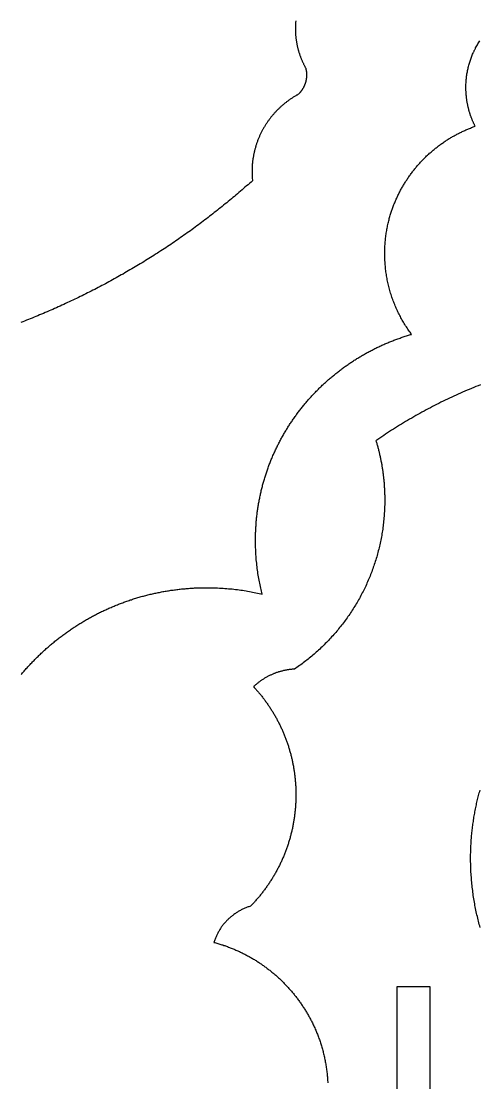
# Model space of a CAD drawing. Extents: x 25 to 747, y 34 to 1185.
# Drawn here: x 346.1 to 432.3, y 758.3 to 958 of the extents above; entities that cross this region are included whole.
import ezdxf

# ---------------------------------------------------------------- set-up
doc = ezdxf.new("R2010")
doc.units = 0
doc.layers.add('Default_Layer', color=1, linetype='CONTINUOUS')

msp = doc.modelspace()

# ---------------------------------------------------------------- linework, layer by layer
at = {"layer": 'Default_Layer'}
for points in [[(397.74, 958.04), (397.73, 957.93), (397.72, 957.82), (397.72, 957.71), (397.71, 957.59), (397.7, 957.48), (397.69, 957.37), (397.69, 957.25), (397.68, 957.14), (397.68, 957.03), (397.68, 956.91), (397.67, 956.8), (397.67, 956.68), (397.67, 956.57), (397.67, 956.44), (397.67, 956.31), (397.68, 956.19), (397.68, 956.06), (397.69, 955.94), (397.69, 955.81), (397.7, 955.69), (397.71, 955.56), (397.71, 955.44), (397.72, 955.31), (397.73, 955.19), (397.75, 955.07), (397.76, 954.94), (397.77, 954.82), (397.79, 954.7), (397.8, 954.58), (397.82, 954.45), (397.84, 954.33), (397.86, 954.21), (397.87, 954.09), (397.9, 953.97), (397.92, 953.85), (397.94, 953.73), (397.96, 953.61), (397.99, 953.49), (398.01, 953.37), (398.04, 953.25), (398.06, 953.14), (398.09, 953.02), (398.12, 952.9), (398.15, 952.79), (398.18, 952.67), (398.21, 952.55), (398.24, 952.44), (398.28, 952.32), (398.31, 952.21), (398.35, 952.1), (398.38, 951.98), (398.42, 951.87), (398.46, 951.76), (398.49, 951.64), (398.53, 951.53), (398.57, 951.42), (398.61, 951.31), (398.66, 951.2), (398.7, 951.09), (398.74, 950.98), (398.78, 950.87), (398.83, 950.77), (398.88, 950.66), (398.92, 950.55), (398.97, 950.44), (399.02, 950.34), (399.07, 950.23), (399.12, 950.13), (399.17, 950.02), (399.22, 949.92), (399.27, 949.82), (399.32, 949.72), (399.37, 949.61), (399.43, 949.51), (399.48, 949.41), (399.54, 949.31), (399.6, 949.21), (399.62, 949.14), (399.64, 949.06), (399.65, 948.98), (399.67, 948.9), (399.69, 948.82), (399.7, 948.74), (399.71, 948.66), (399.73, 948.58), (399.74, 948.49), (399.75, 948.41), (399.75, 948.32), (399.76, 948.23), (399.76, 948.15), (399.77, 948.06), (399.77, 947.97), (399.77, 947.88), (399.77, 947.82), (399.77, 947.75), (399.77, 947.68), (399.76, 947.62), (399.76, 947.55), (399.76, 947.48), (399.75, 947.42), (399.74, 947.35), (399.74, 947.29), (399.73, 947.22), (399.72, 947.16), (399.71, 947.09), (399.7, 947.03), (399.69, 946.97), (399.68, 946.9), (399.66, 946.84), (399.65, 946.78), (399.64, 946.71), (399.62, 946.65), (399.61, 946.59), (399.59, 946.53), (399.57, 946.47), (399.55, 946.4), (399.53, 946.34), (399.52, 946.28), (399.49, 946.22), (399.47, 946.16), (399.45, 946.1), (399.43, 946.04), (399.41, 945.98), (399.38, 945.93), (399.36, 945.87), (399.33, 945.81), (399.31, 945.75), (399.28, 945.7), (399.25, 945.64), (399.22, 945.58), (399.2, 945.53), (399.17, 945.47), (399.14, 945.42), (399.11, 945.36), (399.07, 945.31), (399.04, 945.25), (399.01, 945.2), (398.98, 945.15), (398.94, 945.09), (398.91, 945.04), (398.87, 944.99), (398.84, 944.94), (398.8, 944.89), (398.76, 944.84), (398.73, 944.79), (398.69, 944.74), (398.65, 944.69), (398.61, 944.64), (398.57, 944.59), (398.53, 944.55), (398.49, 944.5), (398.45, 944.45), (398.41, 944.41), (398.36, 944.36), (398.32, 944.32), (398.28, 944.27), (398.23, 944.23), (398.11, 944.16), (397.99, 944.09), (397.87, 944.03), (397.75, 943.95), (397.63, 943.88), (397.51, 943.81), (397.39, 943.74), (397.27, 943.67), (397.16, 943.59), (397.04, 943.51), (396.92, 943.44), (396.81, 943.36), (396.69, 943.28), (396.58, 943.2), (396.47, 943.12), (396.36, 943.04), (396.24, 942.96), (396.13, 942.88), (396.02, 942.79), (395.92, 942.71), (395.81, 942.62), (395.7, 942.54), (395.59, 942.45), (395.49, 942.36), (395.38, 942.27), (395.28, 942.19), (395.17, 942.09), (395.07, 942), (394.97, 941.91), (394.87, 941.82), (394.76, 941.73), (394.67, 941.63), (394.57, 941.54), (394.47, 941.44), (394.37, 941.34), (394.27, 941.25), (394.18, 941.15), (394.08, 941.05), (393.99, 940.95), (393.89, 940.85), (393.8, 940.75), (393.71, 940.65), (393.62, 940.54), (393.53, 940.44), (393.44, 940.34), (393.35, 940.23), (393.26, 940.12), (393.18, 940.02), (393.09, 939.91), (393.01, 939.8), (392.92, 939.7), (392.84, 939.59), (392.76, 939.48), (392.68, 939.37), (392.6, 939.25), (392.52, 939.14), (392.44, 939.03), (392.36, 938.92), (392.28, 938.8), (392.21, 938.69), (392.13, 938.57), (392.06, 938.46), (391.99, 938.34), (391.92, 938.22), (391.84, 938.11), (391.77, 937.99), (391.7, 937.87), (391.64, 937.75), (391.57, 937.63), (391.5, 937.51), (391.44, 937.39), (391.37, 937.27), (391.31, 937.14), (391.25, 937.02), (391.19, 936.9), (391.13, 936.77), (391.07, 936.65), (391.01, 936.52), (390.95, 936.4), (390.9, 936.27), (390.84, 936.14), (390.79, 936.02), (390.74, 935.89), (390.68, 935.76), (390.63, 935.63), (390.58, 935.5), (390.53, 935.37), (390.49, 935.24), (390.44, 935.11), (390.39, 934.98), (390.35, 934.84), (390.31, 934.71), (390.26, 934.58), (390.22, 934.44), (390.18, 934.31), (390.15, 934.18), (390.11, 934.04), (390.07, 933.91), (390.04, 933.77), (390, 933.63), (389.97, 933.5), (389.94, 933.36), (389.9, 933.22), (389.87, 933.08), (389.85, 932.95), (389.82, 932.81), (389.79, 932.67), (389.77, 932.53), (389.74, 932.39), (389.72, 932.25), (389.7, 932.11), (389.68, 931.96), (389.66, 931.82), (389.64, 931.68), (389.62, 931.54), (389.61, 931.4), (389.59, 931.25), (389.58, 931.11), (389.57, 930.96), (389.56, 930.82), (389.55, 930.68), (389.54, 930.53), (389.53, 930.39), (389.53, 930.24), (389.52, 930.09), (389.52, 929.95), (389.52, 929.8), (389.52, 929.65), (389.52, 929.43), (389.52, 929.21), (389.53, 928.99), (389.54, 928.78), (389.55, 928.57), (389.57, 928.36), (389.59, 928.16), (389.6, 927.97), (389.33, 927.72), (389.05, 927.47), (388.77, 927.22), (388.48, 926.98), (388.2, 926.73), (387.92, 926.48), (387.64, 926.24), (387.35, 926), (387.07, 925.75), (386.78, 925.51), (386.5, 925.27), (386.21, 925.03), (385.93, 924.79), (385.64, 924.55), (385.35, 924.31), (385.06, 924.07), (384.77, 923.83), (384.48, 923.59), (384.19, 923.36), (383.9, 923.12), (383.61, 922.89), (383.31, 922.65), (383.02, 922.42), (382.73, 922.19), (382.43, 921.96), (382.14, 921.73), (381.84, 921.5), (381.54, 921.27), (381.25, 921.04), (380.95, 920.81), (380.65, 920.58), (380.35, 920.36), (380.05, 920.13), (379.75, 919.91), (379.45, 919.68), (379.15, 919.46), (378.84, 919.24), (378.54, 919.01), (378.24, 918.79), (377.93, 918.57), (377.63, 918.35), (377.32, 918.14), (377.02, 917.92), (376.71, 917.7), (376.4, 917.48), (376.09, 917.27), (375.78, 917.05), (375.48, 916.84), (375.17, 916.63), (374.86, 916.42), (374.54, 916.2), (374.23, 915.99), (373.92, 915.78), (373.61, 915.57), (373.29, 915.37), (372.98, 915.16), (372.67, 914.95), (372.35, 914.75), (372.03, 914.54), (371.72, 914.34), (371.4, 914.13), (371.08, 913.93), (370.76, 913.73), (370.45, 913.53), (370.13, 913.33), (369.81, 913.13), (369.49, 912.93), (369.16, 912.73), (368.84, 912.53), (368.52, 912.34), (368.2, 912.14), (367.87, 911.95), (367.55, 911.76), (367.23, 911.56), (366.9, 911.37), (366.57, 911.18), (366.25, 910.99), (365.92, 910.8), (365.59, 910.61), (365.27, 910.42), (364.94, 910.24), (364.61, 910.05), (364.28, 909.87), (363.95, 909.68), (363.62, 909.5), (363.29, 909.31), (362.95, 909.13), (362.62, 908.95), (362.29, 908.77), (361.95, 908.59), (361.62, 908.41), (361.29, 908.24), (360.95, 908.06), (360.61, 907.88), (360.28, 907.71), (359.94, 907.53), (359.6, 907.36), (359.27, 907.19), (358.93, 907.02), (358.59, 906.85), (358.25, 906.68), (357.91, 906.51), (357.57, 906.34), (357.23, 906.17), (356.89, 906.01), (356.54, 905.84), (356.2, 905.68), (355.86, 905.51), (355.51, 905.35), (355.17, 905.19), (354.82, 905.03), (354.48, 904.87), (354.13, 904.71), (353.79, 904.55), (353.44, 904.39), (353.09, 904.24), (352.74, 904.08), (352.4, 903.92), (352.05, 903.77), (351.7, 903.62), (351.35, 903.47), (351, 903.31), (350.65, 903.16), (350.3, 903.02), (349.94, 902.87), (349.59, 902.72), (349.24, 902.57), (348.88, 902.43), (348.53, 902.28), (348.18, 902.14), (347.82, 902), (347.47, 901.85), (347.11, 901.71), (346.75, 901.57), (346.4, 901.43), (346.04, 901.29)], [(346.1, 835.06), (346.24, 835.23), (346.38, 835.39), (346.52, 835.55), (346.66, 835.71), (346.8, 835.87), (346.94, 836.04), (347.08, 836.19), (347.22, 836.35), (347.36, 836.51), (347.51, 836.67), (347.65, 836.82), (347.8, 836.98), (347.94, 837.14), (348.09, 837.29), (348.24, 837.44), (348.38, 837.6), (348.53, 837.75), (348.68, 837.9), (348.83, 838.05), (348.98, 838.2), (349.13, 838.35), (349.28, 838.5), (349.44, 838.65), (349.59, 838.8), (349.74, 838.94), (349.9, 839.09), (350.05, 839.24), (350.21, 839.38), (350.37, 839.52), (350.52, 839.67), (350.68, 839.81), (350.84, 839.95), (351, 840.09), (351.16, 840.23), (351.32, 840.37), (351.48, 840.51), (351.64, 840.65), (351.8, 840.79), (351.97, 840.92), (352.13, 841.06), (352.3, 841.19), (352.46, 841.33), (352.63, 841.46), (352.79, 841.59), (352.96, 841.72), (353.13, 841.85), (353.29, 841.99), (353.46, 842.11), (353.63, 842.24), (353.8, 842.37), (353.97, 842.5), (354.14, 842.62), (354.31, 842.75), (354.49, 842.88), (354.66, 843), (354.83, 843.12), (355.01, 843.24), (355.18, 843.37), (355.36, 843.49), (355.53, 843.61), (355.71, 843.73), (355.88, 843.84), (356.06, 843.96), (356.24, 844.08), (356.42, 844.19), (356.6, 844.31), (356.78, 844.42), (356.96, 844.54), (357.14, 844.65), (357.32, 844.76), (357.5, 844.87), (357.68, 844.98), (357.87, 845.09), (358.05, 845.2), (358.24, 845.31), (358.42, 845.41), (358.6, 845.52), (358.79, 845.62), (358.98, 845.73), (359.16, 845.83), (359.35, 845.93), (359.54, 846.04), (359.73, 846.14), (359.92, 846.24), (360.11, 846.34), (360.3, 846.43), (360.49, 846.53), (360.68, 846.63), (360.87, 846.72), (361.06, 846.82), (361.25, 846.91), (361.44, 847), (361.64, 847.1), (361.83, 847.19), (362.03, 847.28), (362.22, 847.37), (362.42, 847.45), (362.61, 847.54), (362.81, 847.63), (363.01, 847.71), (363.2, 847.8), (363.4, 847.88), (363.6, 847.97), (363.8, 848.05), (364, 848.13), (364.2, 848.21), (364.4, 848.29), (364.6, 848.37), (364.8, 848.44), (365, 848.52), (365.2, 848.59), (365.4, 848.67), (365.61, 848.74), (365.81, 848.82), (366.01, 848.89), (366.22, 848.96), (366.42, 849.03), (366.63, 849.1), (366.83, 849.16), (367.04, 849.23), (367.24, 849.3), (367.45, 849.36), (367.66, 849.43), (367.87, 849.49), (368.07, 849.55), (368.28, 849.61), (368.49, 849.67), (368.7, 849.73), (368.91, 849.79), (369.12, 849.85), (369.33, 849.9), (369.54, 849.96), (369.75, 850.01), (369.96, 850.07), (370.18, 850.12), (370.39, 850.17), (370.6, 850.22), (370.81, 850.27), (371.03, 850.32), (371.24, 850.37), (371.46, 850.41), (371.67, 850.46), (371.88, 850.5), (372.1, 850.54), (372.32, 850.59), (372.53, 850.63), (372.75, 850.67), (372.96, 850.71), (373.18, 850.75), (373.4, 850.78), (373.62, 850.82), (373.84, 850.85), (374.05, 850.89), (374.27, 850.92), (374.49, 850.95), (374.71, 850.98), (374.93, 851.01), (375.15, 851.04), (375.37, 851.07), (375.59, 851.1), (375.81, 851.12), (376.04, 851.15), (376.26, 851.17), (376.48, 851.19), (376.7, 851.21), (376.92, 851.23), (377.15, 851.25), (377.37, 851.27), (377.59, 851.29), (377.82, 851.3), (378.04, 851.32), (378.27, 851.33), (378.49, 851.35), (378.72, 851.36), (378.94, 851.37), (379.17, 851.38), (379.39, 851.39), (379.62, 851.39), (379.85, 851.4), (380.07, 851.4), (380.3, 851.41), (380.53, 851.41), (380.76, 851.41), (380.98, 851.41), (381.33, 851.41), (381.68, 851.41), (382.03, 851.4), (382.37, 851.39), (382.72, 851.38), (383.06, 851.37), (383.4, 851.35), (383.75, 851.33), (384.09, 851.31), (384.43, 851.29), (384.77, 851.26), (385.1, 851.23), (385.44, 851.2), (385.77, 851.17), (386.11, 851.13), (386.44, 851.09), (386.77, 851.05), (387.09, 851.01), (387.42, 850.96), (387.74, 850.92), (388.07, 850.87), (388.39, 850.82), (388.7, 850.76), (389.02, 850.71), (389.33, 850.65), (389.64, 850.59), (389.95, 850.53), (390.26, 850.47), (390.56, 850.4), (390.87, 850.33), (391.17, 850.26), (391.46, 850.19), (391.39, 850.48), (391.31, 850.76), (391.24, 851.05), (391.17, 851.35), (391.1, 851.64), (391.04, 851.94), (390.98, 852.24), (390.91, 852.54), (390.86, 852.85), (390.8, 853.15), (390.75, 853.46), (390.69, 853.77), (390.64, 854.09), (390.6, 854.4), (390.55, 854.72), (390.51, 855.03), (390.47, 855.35), (390.43, 855.67), (390.4, 856), (390.36, 856.32), (390.33, 856.65), (390.31, 856.97), (390.28, 857.3), (390.26, 857.63), (390.24, 857.96), (390.22, 858.29), (390.21, 858.62), (390.19, 858.96), (390.18, 859.29), (390.18, 859.63), (390.17, 859.96), (390.17, 860.3), (390.17, 860.51), (390.17, 860.73), (390.18, 860.94), (390.18, 861.16), (390.19, 861.37), (390.19, 861.58), (390.2, 861.8), (390.21, 862.01), (390.22, 862.22), (390.23, 862.44), (390.24, 862.65), (390.25, 862.86), (390.27, 863.07), (390.28, 863.28), (390.3, 863.49), (390.31, 863.71), (390.33, 863.92), (390.35, 864.13), (390.37, 864.34), (390.39, 864.55), (390.42, 864.75), (390.44, 864.96), (390.46, 865.17), (390.49, 865.38), (390.52, 865.59), (390.54, 865.8), (390.57, 866), (390.6, 866.21), (390.63, 866.42), (390.67, 866.62), (390.7, 866.83), (390.73, 867.03), (390.77, 867.24), (390.8, 867.44), (390.84, 867.65), (390.88, 867.85), (390.92, 868.06), (390.96, 868.26), (391, 868.46), (391.04, 868.67), (391.09, 868.87), (391.13, 869.07), (391.18, 869.27), (391.22, 869.47), (391.27, 869.67), (391.32, 869.87), (391.37, 870.07), (391.42, 870.27), (391.47, 870.47), (391.52, 870.67), (391.58, 870.87), (391.63, 871.07), (391.69, 871.26), (391.74, 871.46), (391.8, 871.66), (391.86, 871.85), (391.92, 872.05), (391.98, 872.25), (392.04, 872.44), (392.1, 872.64), (392.16, 872.83), (392.23, 873.02), (392.29, 873.22), (392.36, 873.41), (392.43, 873.6), (392.49, 873.79), (392.56, 873.99), (392.63, 874.18), (392.7, 874.37), (392.77, 874.56), (392.85, 874.75), (392.92, 874.94), (393, 875.13), (393.07, 875.31), (393.15, 875.5), (393.22, 875.69), (393.3, 875.88), (393.38, 876.06), (393.46, 876.25), (393.54, 876.44), (393.62, 876.62), (393.71, 876.81), (393.79, 876.99), (393.88, 877.17), (393.96, 877.36), (394.05, 877.54), (394.13, 877.72), (394.22, 877.9), (394.31, 878.08), (394.4, 878.26), (394.49, 878.44), (394.58, 878.62), (394.68, 878.8), (394.77, 878.98), (394.86, 879.16), (394.96, 879.34), (395.06, 879.51), (395.15, 879.69), (395.25, 879.87), (395.35, 880.04), (395.45, 880.22), (395.55, 880.39), (395.65, 880.57), (395.75, 880.74), (395.85, 880.91), (395.96, 881.08), (396.06, 881.25), (396.17, 881.43), (396.27, 881.6), (396.38, 881.77), (396.49, 881.94), (396.6, 882.1), (396.71, 882.27), (396.82, 882.44), (396.93, 882.61), (397.04, 882.77), (397.15, 882.94), (397.27, 883.1), (397.38, 883.27), (397.5, 883.43), (397.61, 883.6), (397.73, 883.76), (397.85, 883.92), (397.97, 884.08), (398.09, 884.24), (398.21, 884.41), (398.33, 884.57), (398.45, 884.72), (398.57, 884.88), (398.69, 885.04), (398.82, 885.2), (398.94, 885.36), (399.07, 885.51), (399.19, 885.67), (399.32, 885.82), (399.45, 885.98), (399.58, 886.13), (399.71, 886.28), (399.84, 886.44), (399.97, 886.59), (400.1, 886.74), (400.23, 886.89), (400.37, 887.04), (400.5, 887.19), (400.63, 887.34), (400.77, 887.48), (400.9, 887.63), (401.04, 887.78), (401.18, 887.92), (401.32, 888.07), (401.46, 888.21), (401.6, 888.36), (401.74, 888.5), (401.88, 888.64), (402.02, 888.78), (402.16, 888.93), (402.3, 889.07), (402.45, 889.21), (402.59, 889.34), (402.74, 889.48), (402.88, 889.62), (403.03, 889.76), (403.18, 889.89), (403.33, 890.03), (403.48, 890.16), (403.62, 890.3), (403.77, 890.43), (403.93, 890.56), (404.08, 890.69), (404.23, 890.83), (404.38, 890.96), (404.54, 891.09), (404.69, 891.21), (404.84, 891.34), (405, 891.47), (405.16, 891.6), (405.31, 891.72), (405.47, 891.85), (405.63, 891.97), (405.79, 892.1), (405.95, 892.22), (406.11, 892.34), (406.27, 892.46), (406.43, 892.58), (406.59, 892.7), (406.75, 892.82), (406.92, 892.94), (407.08, 893.06), (407.24, 893.17), (407.41, 893.29), (407.57, 893.41), (407.74, 893.52), (407.91, 893.63), (408.08, 893.75), (408.24, 893.86), (408.41, 893.97), (408.58, 894.08), (408.75, 894.19), (408.92, 894.3), (409.09, 894.41), (409.26, 894.51), (409.44, 894.62), (409.61, 894.73), (409.78, 894.83), (409.96, 894.93), (410.13, 895.04), (410.31, 895.14), (410.48, 895.24), (410.66, 895.34), (410.84, 895.44), (411.01, 895.54), (411.19, 895.64), (411.37, 895.74), (411.55, 895.83), (411.73, 895.93), (411.91, 896.02), (412.09, 896.12), (412.27, 896.21), (412.45, 896.3), (412.63, 896.39), (412.82, 896.48), (413, 896.57), (413.18, 896.66), (413.37, 896.75), (413.55, 896.83), (413.74, 896.92), (413.93, 897.01), (414.11, 897.09), (414.3, 897.17), (414.49, 897.26), (414.68, 897.34), (414.86, 897.42), (415.05, 897.5), (415.24, 897.58), (415.43, 897.65), (415.62, 897.73), (415.81, 897.81), (416.01, 897.88), (416.2, 897.96), (416.39, 898.03), (416.58, 898.1), (416.78, 898.17), (416.97, 898.24), (417.17, 898.31), (417.36, 898.38), (417.56, 898.45), (417.75, 898.52), (417.95, 898.58), (418.14, 898.65), (418.34, 898.71), (418.54, 898.77), (418.74, 898.84), (418.94, 898.9), (419.14, 898.96), (419.34, 899.02), (419.53, 899.07), (419.39, 899.27), (419.24, 899.47), (419.1, 899.67), (418.96, 899.87), (418.82, 900.07), (418.68, 900.28), (418.54, 900.49), (418.41, 900.69), (418.28, 900.9), (418.15, 901.11), (418.02, 901.33), (417.9, 901.54), (417.77, 901.75), (417.65, 901.97), (417.53, 902.19), (417.41, 902.41), (417.3, 902.63), (417.18, 902.85), (417.07, 903.07), (416.96, 903.3), (416.86, 903.52), (416.75, 903.75), (416.65, 903.98), (416.55, 904.21), (416.45, 904.44), (416.35, 904.67), (416.26, 904.91), (416.17, 905.14), (416.08, 905.38), (415.99, 905.62), (415.9, 905.85), (415.82, 906.09), (415.74, 906.33), (415.66, 906.58), (415.59, 906.82), (415.51, 907.06), (415.44, 907.31), (415.37, 907.55), (415.31, 907.8), (415.24, 908.05), (415.18, 908.3), (415.12, 908.55), (415.07, 908.8), (415.01, 909.05), (414.96, 909.3), (414.91, 909.56), (414.87, 909.81), (414.82, 910.07), (414.78, 910.33), (414.74, 910.58), (414.71, 910.84), (414.67, 911.1), (414.64, 911.36), (414.61, 911.62), (414.59, 911.88), (414.56, 912.15), (414.54, 912.41), (414.53, 912.67), (414.51, 912.94), (414.5, 913.2), (414.49, 913.47), (414.48, 913.74), (414.48, 914), (414.48, 914.27), (414.48, 914.52), (414.48, 914.77), (414.49, 915.01), (414.5, 915.26), (414.51, 915.5), (414.52, 915.75), (414.53, 915.99), (414.55, 916.23), (414.57, 916.47), (414.59, 916.71), (414.62, 916.95), (414.64, 917.19), (414.67, 917.43), (414.7, 917.67), (414.73, 917.9), (414.77, 918.13), (414.8, 918.37), (414.84, 918.6), (414.88, 918.83), (414.92, 919.06), (414.97, 919.28), (415.02, 919.51), (415.06, 919.73), (415.11, 919.96), (415.17, 920.18), (415.22, 920.4), (415.28, 920.62), (415.33, 920.83), (415.39, 921.05), (415.45, 921.26), (415.52, 921.47), (415.58, 921.68), (415.64, 921.86), (415.7, 922.04), (415.76, 922.22), (415.82, 922.4), (415.88, 922.58), (415.95, 922.76), (416.01, 922.94), (416.08, 923.11), (416.14, 923.29), (416.21, 923.47), (416.28, 923.64), (416.35, 923.82), (416.42, 923.99), (416.5, 924.16), (416.57, 924.33), (416.65, 924.51), (416.73, 924.68), (416.8, 924.85), (416.88, 925.02), (416.96, 925.19), (417.04, 925.35), (417.13, 925.52), (417.21, 925.69), (417.3, 925.86), (417.38, 926.02), (417.47, 926.19), (417.56, 926.35), (417.65, 926.51), (417.74, 926.67), (417.83, 926.84), (417.92, 927), (418.02, 927.16), (418.11, 927.32), (418.21, 927.47), (418.3, 927.63), (418.4, 927.79), (418.5, 927.94), (418.6, 928.1), (418.7, 928.25), (418.81, 928.41), (418.91, 928.56), (419.02, 928.71), (419.12, 928.86), (419.23, 929.01), (419.34, 929.16), (419.44, 929.31), (419.55, 929.46), (419.67, 929.61), (419.78, 929.75), (419.89, 929.9), (420.01, 930.04), (420.12, 930.19), (420.24, 930.33), (420.35, 930.47), (420.47, 930.61), (420.59, 930.75), (420.71, 930.89), (420.83, 931.03), (420.95, 931.17), (421.08, 931.3), (421.2, 931.44), (421.33, 931.57), (421.45, 931.71), (421.58, 931.84), (421.71, 931.97), (421.84, 932.1), (421.97, 932.23), (422.1, 932.36), (422.23, 932.49), (422.36, 932.62), (422.49, 932.75), (422.63, 932.87), (422.76, 932.99), (422.9, 933.12), (423.04, 933.24), (423.18, 933.36), (423.31, 933.48), (423.45, 933.6), (423.6, 933.72), (423.74, 933.84), (423.88, 933.95), (424.02, 934.07), (424.17, 934.18), (424.31, 934.3), (424.46, 934.41), (424.61, 934.52), (424.75, 934.63), (424.9, 934.74), (425.05, 934.85), (425.2, 934.96), (425.35, 935.06), (425.5, 935.17), (425.66, 935.27), (425.81, 935.38), (425.96, 935.48), (426.12, 935.58), (426.28, 935.68), (426.43, 935.78), (426.59, 935.88), (426.75, 935.97), (426.91, 936.07), (427.07, 936.16), (427.23, 936.26), (427.39, 936.35), (427.55, 936.44), (427.71, 936.53), (427.88, 936.62), (428.04, 936.71), (428.21, 936.79), (428.37, 936.88), (428.54, 936.96), (428.71, 937.05), (428.88, 937.13), (429.05, 937.21), (429.22, 937.29), (429.39, 937.37), (429.56, 937.44), (429.73, 937.52), (429.9, 937.6), (430.07, 937.67), (430.25, 937.74), (430.42, 937.81), (430.6, 937.88), (430.77, 937.95), (430.95, 938.02), (431.13, 938.09), (431.31, 938.15), (431.48, 938.22), (431.43, 938.32), (431.38, 938.42), (431.33, 938.52), (431.28, 938.62), (431.23, 938.72), (431.19, 938.82), (431.14, 938.93), (431.09, 939.03), (431.05, 939.13), (431, 939.24), (430.96, 939.34), (430.92, 939.45), (430.87, 939.56), (430.83, 939.66), (430.79, 939.77), (430.75, 939.88), (430.71, 939.98), (430.67, 940.09), (430.63, 940.2), (430.59, 940.31), (430.56, 940.42), (430.52, 940.53), (430.48, 940.64), (430.45, 940.75), (430.42, 940.87), (430.38, 940.98), (430.35, 941.09), (430.32, 941.2), (430.29, 941.32), (430.26, 941.43), (430.23, 941.54), (430.2, 941.66), (430.17, 941.77), (430.15, 941.89), (430.12, 942), (430.1, 942.12), (430.07, 942.24), (430.05, 942.35), (430.02, 942.47), (430, 942.59), (429.98, 942.71), (429.96, 942.83), (429.94, 942.94), (429.92, 943.06), (429.91, 943.18), (429.89, 943.3), (429.87, 943.42), (429.86, 943.54), (429.84, 943.66), (429.83, 943.78), (429.82, 943.9), (429.81, 944.03), (429.8, 944.15), (429.79, 944.27), (429.78, 944.39), (429.77, 944.51), (429.76, 944.64), (429.76, 944.76), (429.75, 944.88), (429.75, 945.01), (429.75, 945.13), (429.74, 945.25), (429.74, 945.38), (429.74, 945.5), (429.74, 945.72), (429.75, 945.94), (429.75, 946.15), (429.76, 946.37), (429.78, 946.58), (429.79, 946.8), (429.81, 947.01), (429.83, 947.22), (429.85, 947.43), (429.88, 947.64), (429.91, 947.85), (429.94, 948.06), (429.98, 948.27), (430.01, 948.47), (430.05, 948.68), (430.09, 948.88), (430.14, 949.08), (430.18, 949.28), (430.23, 949.48), (430.28, 949.68), (430.34, 949.88), (430.4, 950.07), (430.45, 950.27), (430.51, 950.46), (430.58, 950.65), (430.64, 950.84), (430.71, 951.02), (430.78, 951.21), (430.85, 951.39), (430.93, 951.57), (431, 951.76), (431.08, 951.93), (431.13, 952.04), (431.17, 952.14), (431.22, 952.24), (431.27, 952.34), (431.32, 952.44), (431.37, 952.54), (431.42, 952.64), (431.47, 952.74), (431.52, 952.84), (431.57, 952.94), (431.67, 953.14), (431.78, 953.33), (431.89, 953.52), (432, 953.72), (432.12, 953.9), (432.24, 954.09), (432.36, 954.28)], [(432.46, 889.57), (432.03, 889.41), (431.61, 889.24), (431.2, 889.07), (430.78, 888.89), (430.36, 888.72), (429.95, 888.54), (429.53, 888.37), (429.12, 888.19), (428.7, 888.01), (428.29, 887.82), (427.88, 887.64), (427.47, 887.45), (427.07, 887.26), (426.66, 887.07), (426.25, 886.88), (425.85, 886.68), (425.45, 886.49), (425.04, 886.29), (424.64, 886.09), (424.24, 885.89), (423.84, 885.68), (423.45, 885.48), (423.05, 885.27), (422.66, 885.06), (422.26, 884.85), (421.87, 884.64), (421.48, 884.43), (421.09, 884.21), (420.7, 883.99), (420.31, 883.78), (419.92, 883.56), (419.54, 883.33), (419.15, 883.11), (418.77, 882.88), (418.39, 882.66), (418.01, 882.43), (417.63, 882.2), (417.25, 881.96), (416.88, 881.73), (416.5, 881.49), (416.13, 881.26), (415.75, 881.02), (415.38, 880.78), (415.01, 880.53), (414.64, 880.29), (414.28, 880.04), (413.91, 879.8), (413.55, 879.55), (413.18, 879.3), (412.82, 879.05), (412.87, 878.89), (412.92, 878.73), (412.97, 878.57), (413.01, 878.42), (413.06, 878.26), (413.1, 878.1), (413.15, 877.94), (413.19, 877.77), (413.24, 877.61), (413.28, 877.45), (413.32, 877.29), (413.36, 877.12), (413.4, 876.96), (413.44, 876.79), (413.48, 876.63), (413.52, 876.46), (413.56, 876.29), (413.6, 876.12), (413.63, 875.96), (413.67, 875.79), (413.71, 875.62), (413.74, 875.45), (413.77, 875.28), (413.81, 875.11), (413.84, 874.93), (413.87, 874.76), (413.9, 874.59), (413.93, 874.42), (413.96, 874.24), (413.99, 874.07), (414.02, 873.89), (414.04, 873.72), (414.07, 873.54), (414.09, 873.37), (414.12, 873.19), (414.14, 873.01), (414.17, 872.83), (414.19, 872.66), (414.21, 872.48), (414.23, 872.3), (414.25, 872.12), (414.27, 871.94), (414.29, 871.76), (414.3, 871.58), (414.32, 871.4), (414.34, 871.22), (414.35, 871.04), (414.37, 870.86), (414.38, 870.67), (414.39, 870.49), (414.4, 870.31), (414.41, 870.13), (414.42, 869.94), (414.43, 869.76), (414.44, 869.57), (414.45, 869.39), (414.46, 869.21), (414.46, 869.02), (414.47, 868.84), (414.47, 868.65), (414.47, 868.46), (414.48, 868.28), (414.48, 868.09), (414.48, 867.91), (414.48, 867.6), (414.47, 867.29), (414.47, 866.98), (414.46, 866.67), (414.45, 866.37), (414.43, 866.06), (414.42, 865.76), (414.4, 865.45), (414.38, 865.15), (414.36, 864.84), (414.33, 864.54), (414.3, 864.24), (414.27, 863.94), (414.24, 863.63), (414.21, 863.33), (414.17, 863.03), (414.13, 862.74), (414.09, 862.44), (414.05, 862.14), (414, 861.84), (413.95, 861.55), (413.9, 861.25), (413.85, 860.96), (413.79, 860.66), (413.74, 860.37), (413.68, 860.08), (413.61, 859.79), (413.55, 859.5), (413.48, 859.21), (413.42, 858.92), (413.34, 858.63), (413.27, 858.35), (413.2, 858.06), (413.12, 857.77), (413.04, 857.49), (412.96, 857.21), (412.88, 856.92), (412.79, 856.64), (412.7, 856.36), (412.61, 856.08), (412.52, 855.8), (412.43, 855.52), (412.33, 855.25), (412.23, 854.97), (412.13, 854.7), (412.03, 854.42), (411.93, 854.15), (411.82, 853.88), (411.71, 853.6), (411.6, 853.33), (411.49, 853.06), (411.37, 852.8), (411.26, 852.53), (411.14, 852.26), (411.02, 852), (410.9, 851.73), (410.77, 851.47), (410.65, 851.21), (410.52, 850.95), (410.39, 850.69), (410.26, 850.43), (410.12, 850.17), (409.99, 849.92), (409.85, 849.66), (409.71, 849.41), (409.57, 849.15), (409.42, 848.9), (409.28, 848.65), (409.13, 848.4), (408.98, 848.15), (408.83, 847.91), (408.68, 847.66), (408.52, 847.42), (408.37, 847.17), (408.21, 846.93), (408.05, 846.69), (407.89, 846.45), (407.72, 846.21), (407.56, 845.97), (407.39, 845.74), (407.22, 845.5), (407.05, 845.27), (406.88, 845.04), (406.71, 844.81), (406.53, 844.58), (406.36, 844.35), (406.18, 844.12), (406, 843.9), (405.81, 843.67), (405.63, 843.45), (405.44, 843.23), (405.26, 843.01), (405.07, 842.79), (404.88, 842.58), (404.69, 842.36), (404.49, 842.15), (404.3, 841.93), (404.1, 841.72), (403.9, 841.51), (403.7, 841.3), (403.5, 841.1), (403.3, 840.89), (403.09, 840.69), (402.88, 840.48), (402.68, 840.28), (402.47, 840.08), (402.26, 839.88), (402.04, 839.69), (401.83, 839.49), (401.61, 839.3), (401.4, 839.11), (401.18, 838.92), (400.96, 838.73), (400.74, 838.54), (400.51, 838.36), (400.29, 838.17), (400.06, 837.99), (399.84, 837.81), (399.61, 837.63), (399.38, 837.45), (399.15, 837.28), (398.92, 837.1), (398.68, 836.93), (398.45, 836.76), (398.21, 836.59), (397.97, 836.42), (397.73, 836.26), (397.49, 836.09), (397.35, 836.08), (397.21, 836.07), (397.07, 836.06), (396.93, 836.05), (396.8, 836.03), (396.66, 836.02), (396.52, 836), (396.39, 835.98), (396.25, 835.96), (396.11, 835.94), (395.98, 835.91), (395.84, 835.89), (395.71, 835.86), (395.58, 835.83), (395.44, 835.81), (395.31, 835.77), (395.18, 835.74), (395.05, 835.71), (394.92, 835.67), (394.79, 835.64), (394.66, 835.6), (394.53, 835.56), (394.41, 835.52), (394.28, 835.48), (394.15, 835.44), (394.03, 835.39), (393.9, 835.35), (393.78, 835.3), (393.65, 835.25), (393.53, 835.2), (393.41, 835.15), (393.29, 835.1), (393.16, 835.04), (393.04, 834.99), (392.93, 834.93), (392.81, 834.87), (392.69, 834.82), (392.57, 834.76), (392.45, 834.7), (392.34, 834.63), (392.22, 834.57), (392.11, 834.5), (392, 834.44), (391.88, 834.37), (391.77, 834.3), (391.66, 834.23), (391.55, 834.16), (391.44, 834.09), (391.33, 834.02), (391.23, 833.94), (391.12, 833.87), (391.01, 833.79), (390.91, 833.72), (390.8, 833.64), (390.7, 833.56), (390.6, 833.48), (390.5, 833.4), (390.4, 833.31), (390.3, 833.23), (390.2, 833.14), (390.1, 833.06), (390, 832.97), (389.91, 832.88), (389.81, 832.8), (389.93, 832.67), (390.04, 832.54), (390.16, 832.42), (390.27, 832.29), (390.38, 832.16), (390.5, 832.03), (390.61, 831.9), (390.72, 831.78), (390.83, 831.64), (390.93, 831.51), (391.04, 831.38), (391.15, 831.25), (391.26, 831.12), (391.36, 830.98), (391.47, 830.85), (391.57, 830.71), (391.68, 830.58), (391.78, 830.44), (391.88, 830.31), (391.98, 830.17), (392.08, 830.03), (392.18, 829.89), (392.28, 829.75), (392.38, 829.61), (392.48, 829.47), (392.57, 829.33), (392.67, 829.19), (392.77, 829.05), (392.86, 828.91), (392.95, 828.76), (393.05, 828.62), (393.14, 828.47), (393.23, 828.33), (393.32, 828.18), (393.41, 828.04), (393.5, 827.89), (393.59, 827.74), (393.67, 827.6), (393.76, 827.45), (393.85, 827.3), (393.93, 827.15), (394.01, 827), (394.1, 826.85), (394.18, 826.7), (394.26, 826.55), (394.34, 826.4), (394.42, 826.24), (394.5, 826.09), (394.58, 825.94), (394.65, 825.78), (394.73, 825.63), (394.81, 825.47), (394.88, 825.32), (394.95, 825.16), (395.03, 825.01), (395.1, 824.85), (395.17, 824.69), (395.24, 824.53), (395.31, 824.37), (395.38, 824.22), (395.44, 824.06), (395.51, 823.9), (395.58, 823.74), (395.64, 823.57), (395.71, 823.41), (395.77, 823.25), (395.83, 823.09), (395.89, 822.93), (395.95, 822.76), (396.01, 822.6), (396.07, 822.44), (396.13, 822.27), (396.18, 822.11), (396.24, 821.94), (396.29, 821.78), (396.35, 821.61), (396.4, 821.44), (396.45, 821.28), (396.5, 821.11), (396.55, 820.94), (396.6, 820.77), (396.65, 820.6), (396.7, 820.43), (396.74, 820.26), (396.79, 820.09), (396.83, 819.92), (396.88, 819.75), (396.92, 819.58), (396.96, 819.41), (397, 819.24), (397.04, 819.07), (397.08, 818.89), (397.12, 818.72), (397.15, 818.55), (397.19, 818.37), (397.22, 818.2), (397.25, 818.02), (397.29, 817.85), (397.32, 817.67), (397.35, 817.5), (397.38, 817.32), (397.41, 817.15), (397.43, 816.97), (397.46, 816.79), (397.48, 816.62), (397.51, 816.44), (397.53, 816.26), (397.55, 816.08), (397.57, 815.9), (397.59, 815.72), (397.61, 815.55), (397.63, 815.37), (397.65, 815.19), (397.66, 815.01), (397.68, 814.83), (397.69, 814.65), (397.7, 814.46), (397.72, 814.28), (397.73, 814.1), (397.74, 813.92), (397.74, 813.74), (397.75, 813.55), (397.76, 813.37), (397.76, 813.19), (397.77, 813.01), (397.77, 812.82), (397.77, 812.64), (397.77, 812.45), (397.77, 812.26), (397.77, 812.07), (397.77, 811.88), (397.76, 811.69), (397.76, 811.5), (397.75, 811.31), (397.74, 811.12), (397.73, 810.93), (397.72, 810.75), (397.71, 810.56), (397.7, 810.37), (397.69, 810.18), (397.67, 809.99), (397.66, 809.81), (397.64, 809.62), (397.62, 809.43), (397.6, 809.25), (397.58, 809.06), (397.56, 808.88), (397.54, 808.69), (397.51, 808.51), (397.49, 808.32), (397.46, 808.14), (397.44, 807.96), (397.41, 807.77), (397.38, 807.59), (397.35, 807.41), (397.32, 807.22), (397.28, 807.04), (397.25, 806.86), (397.22, 806.68), (397.18, 806.5), (397.14, 806.32), (397.11, 806.14), (397.07, 805.96), (397.03, 805.78), (396.98, 805.6), (396.94, 805.42), (396.9, 805.25), (396.85, 805.07), (396.81, 804.89), (396.76, 804.72), (396.72, 804.54), (396.67, 804.36), (396.62, 804.19), (396.57, 804.01), (396.52, 803.84), (396.46, 803.67), (396.41, 803.49), (396.35, 803.32), (396.3, 803.15), (396.24, 802.97), (396.18, 802.8), (396.13, 802.63), (396.07, 802.46), (396, 802.29), (395.94, 802.12), (395.88, 801.95), (395.82, 801.78), (395.75, 801.61), (395.69, 801.45), (395.62, 801.28), (395.55, 801.11), (395.48, 800.95), (395.41, 800.78), (395.34, 800.62), (395.27, 800.45), (395.2, 800.29), (395.13, 800.12), (395.05, 799.96), (394.98, 799.8), (394.9, 799.63), (394.82, 799.47), (394.74, 799.31), (394.67, 799.15), (394.59, 798.99), (394.51, 798.83), (394.42, 798.67), (394.34, 798.51), (394.26, 798.36), (394.17, 798.2), (394.09, 798.04), (394, 797.89), (393.91, 797.73), (393.83, 797.58), (393.74, 797.42), (393.65, 797.27), (393.56, 797.11), (393.46, 796.96), (393.37, 796.81), (393.28, 796.66), (393.18, 796.51), (393.09, 796.36), (392.99, 796.21), (392.9, 796.06), (392.8, 795.91), (392.7, 795.76), (392.6, 795.61), (392.5, 795.47), (392.4, 795.32), (392.3, 795.18), (392.19, 795.03), (392.09, 794.89), (391.98, 794.74), (391.88, 794.6), (391.77, 794.46), (391.67, 794.32), (391.56, 794.18), (391.45, 794.04), (391.34, 793.9), (391.23, 793.76), (391.12, 793.62), (391.01, 793.48), (390.9, 793.35), (390.78, 793.21), (390.67, 793.08), (390.55, 792.94), (390.44, 792.81), (390.32, 792.67), (390.2, 792.54), (390.08, 792.41), (389.97, 792.28), (389.85, 792.15), (389.73, 792.02), (389.61, 791.89), (389.48, 791.76), (389.36, 791.63), (389.24, 791.51), (389.08, 791.46), (388.93, 791.41), (388.78, 791.36), (388.63, 791.3), (388.48, 791.25), (388.33, 791.19), (388.18, 791.13), (388.04, 791.06), (387.89, 791), (387.75, 790.93), (387.61, 790.86), (387.47, 790.79), (387.33, 790.72), (387.19, 790.64), (387.05, 790.56), (386.92, 790.49), (386.78, 790.4), (386.65, 790.32), (386.52, 790.24), (386.39, 790.15), (386.26, 790.06), (386.13, 789.97), (386.01, 789.88), (385.89, 789.78), (385.76, 789.69), (385.64, 789.59), (385.52, 789.49), (385.41, 789.39), (385.29, 789.28), (385.18, 789.18), (385.06, 789.07), (384.95, 788.96), (384.84, 788.85), (384.73, 788.74), (384.63, 788.63), (384.52, 788.51), (384.42, 788.4), (384.32, 788.28), (384.22, 788.16), (384.12, 788.04), (384.03, 787.91), (383.93, 787.79), (383.84, 787.66), (383.75, 787.53), (383.66, 787.41), (383.58, 787.28), (383.49, 787.14), (383.41, 787.01), (383.33, 786.88), (383.25, 786.74), (383.18, 786.6), (383.1, 786.46), (383.03, 786.32), (382.96, 786.18), (382.89, 786.04), (382.82, 785.9), (382.76, 785.75), (382.7, 785.6), (382.64, 785.46), (382.58, 785.31), (382.52, 785.16), (382.47, 785.01), (382.42, 784.86), (382.37, 784.7), (382.56, 784.65), (382.74, 784.6), (382.92, 784.55), (383.11, 784.49), (383.29, 784.44), (383.47, 784.38), (383.66, 784.32), (383.84, 784.26), (384.02, 784.21), (384.2, 784.14), (384.38, 784.08), (384.56, 784.02), (384.74, 783.96), (384.91, 783.89), (385.09, 783.82), (385.27, 783.76), (385.44, 783.69), (385.62, 783.62), (385.79, 783.55), (385.97, 783.48), (386.14, 783.41), (386.32, 783.33), (386.49, 783.26), (386.66, 783.18), (386.83, 783.1), (387, 783.03), (387.17, 782.95), (387.34, 782.87), (387.51, 782.79), (387.68, 782.71), (387.85, 782.62), (388.01, 782.54), (388.18, 782.45), (388.34, 782.37), (388.51, 782.28), (388.67, 782.19), (388.84, 782.1), (389, 782.01), (389.16, 781.92), (389.32, 781.83), (389.48, 781.74), (389.64, 781.64), (389.8, 781.55), (389.96, 781.45), (390.12, 781.36), (390.28, 781.26), (390.43, 781.16), (390.59, 781.06), (390.74, 780.96), (390.9, 780.86), (391.05, 780.75), (391.21, 780.65), (391.36, 780.55), (391.51, 780.44), (391.66, 780.33), (391.81, 780.23), (391.96, 780.12), (392.11, 780.01), (392.26, 779.9), (392.4, 779.79), (392.55, 779.68), (392.7, 779.56), (392.84, 779.45), (392.99, 779.33), (393.13, 779.22), (393.27, 779.1), (393.41, 778.99), (393.56, 778.87), (393.7, 778.75), (393.84, 778.63), (393.97, 778.51), (394.11, 778.39), (394.25, 778.26), (394.39, 778.14), (394.52, 778.01), (394.66, 777.89), (394.79, 777.76), (394.92, 777.64), (395.06, 777.51), (395.19, 777.38), (395.32, 777.25), (395.45, 777.12), (395.58, 776.99), (395.71, 776.86), (395.83, 776.72), (395.96, 776.59), (396.09, 776.46), (396.21, 776.32), (396.34, 776.18), (396.46, 776.05), (396.58, 775.91), (396.7, 775.77), (396.82, 775.63), (396.94, 775.49), (397.06, 775.35), (397.18, 775.21), (397.3, 775.07), (397.42, 774.92), (397.53, 774.78), (397.65, 774.63), (397.76, 774.49), (397.87, 774.34), (397.99, 774.19), (398.1, 774.05), (398.21, 773.9), (398.32, 773.75), (398.42, 773.6), (398.53, 773.45), (398.64, 773.3), (398.74, 773.14), (398.85, 772.99), (398.95, 772.84), (399.06, 772.68), (399.16, 772.53), (399.26, 772.37), (399.36, 772.21), (399.46, 772.06), (399.56, 771.9), (399.66, 771.74), (399.75, 771.58), (399.85, 771.42), (399.94, 771.26), (400.04, 771.1), (400.13, 770.93), (400.22, 770.77), (400.31, 770.61), (400.4, 770.44), (400.49, 770.28), (400.59, 770.09), (400.68, 769.91), (400.78, 769.73), (400.87, 769.54), (400.96, 769.35), (401.05, 769.17), (401.14, 768.98), (401.23, 768.79), (401.32, 768.6), (401.4, 768.4), (401.49, 768.21), (401.57, 768.02), (401.65, 767.82), (401.73, 767.63), (401.81, 767.43), (401.89, 767.23), (401.96, 767.03), (402.04, 766.84), (402.11, 766.64), (402.18, 766.43), (402.25, 766.23), (402.32, 766.03), (402.39, 765.83), (402.45, 765.62), (402.52, 765.42), (402.58, 765.21), (402.64, 765), (402.7, 764.8), (402.76, 764.59), (402.82, 764.38), (402.87, 764.17), (402.93, 763.96), (402.98, 763.75), (403.03, 763.53), (403.08, 763.32), (403.13, 763.11), (403.17, 762.89), (403.22, 762.68), (403.26, 762.46), (403.3, 762.25), (403.34, 762.03), (403.38, 761.81), (403.42, 761.59), (403.45, 761.37), (403.49, 761.15), (403.52, 760.93), (403.55, 760.71), (403.58, 760.49), (403.6, 760.27), (403.63, 760.05), (403.65, 759.82), (403.67, 759.6), (403.69, 759.38), (403.71, 759.15), (403.73, 758.93), (403.74, 758.7), (403.76, 758.47), (403.77, 758.25)], [(432.42, 787.5), (432.34, 787.79), (432.26, 788.08), (432.18, 788.37), (432.11, 788.67), (432.03, 788.96), (431.96, 789.26), (431.89, 789.55), (431.82, 789.85), (431.75, 790.15), (431.69, 790.45), (431.62, 790.75), (431.56, 791.06), (431.5, 791.36), (431.44, 791.66), (431.39, 791.97), (431.33, 792.27), (431.28, 792.58), (431.23, 792.89), (431.18, 793.19), (431.13, 793.5), (431.09, 793.81), (431.05, 794.12), (431.01, 794.44), (430.97, 794.75), (430.93, 795.06), (430.9, 795.37), (430.86, 795.69), (430.83, 796), (430.81, 796.32), (430.78, 796.64), (430.76, 796.95), (430.73, 797.27), (430.71, 797.59), (430.69, 797.91), (430.68, 798.23), (430.66, 798.55), (430.65, 798.87), (430.64, 799.19), (430.64, 799.51), (430.63, 799.84), (430.63, 800.16), (430.63, 800.48), (430.63, 800.76), (430.63, 801.03), (430.63, 801.3), (430.64, 801.57), (430.64, 801.84), (430.65, 802.11), (430.66, 802.39), (430.67, 802.66), (430.69, 802.93), (430.7, 803.2), (430.72, 803.46), (430.74, 803.73), (430.75, 804), (430.78, 804.27), (430.8, 804.54), (430.82, 804.8), (430.85, 805.07), (430.87, 805.34), (430.9, 805.6), (430.93, 805.87), (430.96, 806.13), (430.99, 806.4), (431.03, 806.66), (431.06, 806.92), (431.1, 807.19), (431.14, 807.45), (431.18, 807.71), (431.22, 807.97), (431.26, 808.24), (431.3, 808.5), (431.35, 808.76), (431.39, 809.02), (431.44, 809.28), (431.49, 809.53), (431.54, 809.79), (431.59, 810.05), (431.65, 810.31), (431.7, 810.56), (431.76, 810.82), (431.82, 811.07), (431.88, 811.33), (431.94, 811.58), (432, 811.84), (432.06, 812.09), (432.13, 812.34), (432.19, 812.6), (432.26, 812.85), (432.33, 813.1), (432.4, 813.35)], [(416.81, 734.54), (416.81, 776.38), (422.96, 776.38), (422.96, 730.75)]]:
    msp.add_lwpolyline(points, dxfattribs=at)

doc.saveas('drawing.dxf')
